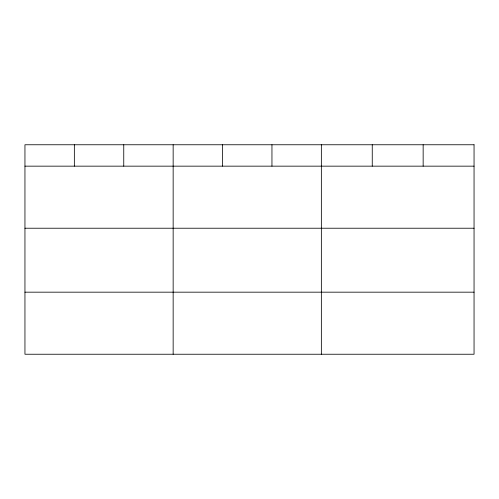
<?xml version="1.0" encoding="UTF-8"?>
<svg xmlns="http://www.w3.org/2000/svg" width="499" height="499" viewBox="0 0 499 499"><rect width="100%" height="100%" fill="white"/><g stroke="black" fill="none" stroke-linecap="round" stroke-linejoin="round"><path stroke-width="0.75" d="M24.95 166.155L474.05 166.155M24.95 228.224L474.05 228.224M24.95 292.171L474.05 292.171M423.152 144.76L423.152 166.155M372.254 144.76L372.254 166.155M321.356 144.76L321.356 354.24M271.955 144.76L271.955 166.155M222.554 144.76L222.554 166.155M173.153 144.76L173.153 354.24M123.752 144.76L123.752 166.155M74.351 144.76L74.351 166.155M474.05 144.76L24.95 144.76L24.95 354.24L474.05 354.24L474.05 144.76"/></g></svg>
